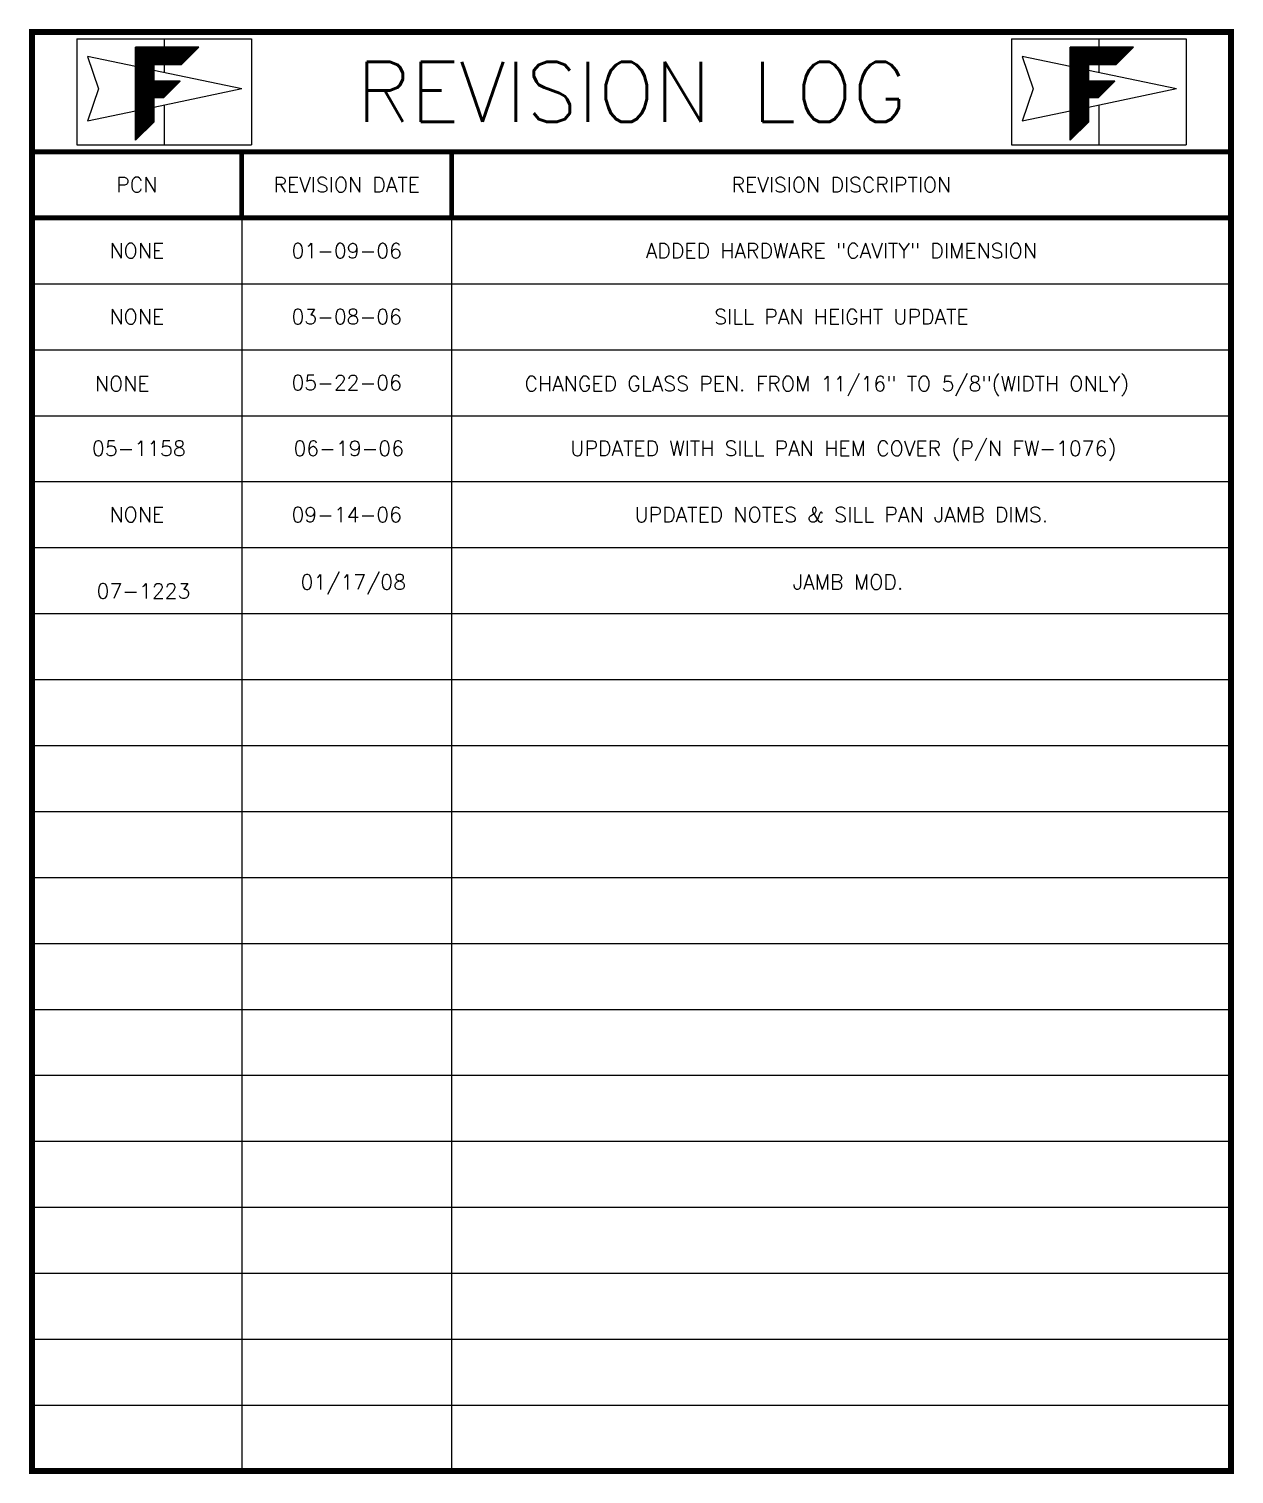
# Model space of a CAD drawing. Extents: x -36.5 to 54.9, y -68.3 to 27.7.
# Drawn here: x 23.55 to 43.65, y 3.59 to 27.69 of the extents above; entities that cross this region are included whole.
import ezdxf
from ezdxf.enums import TextEntityAlignment as Align

# ---------------------------------------------------------------- set-up
doc = ezdxf.new("R2010")
doc.units = 0
doc.header["$LTSCALE"] = 0.25
doc.header["$MEASUREMENT"] = 0
doc.layers.get('0').update_dxf_attribs({"linetype": 'CONTINUOUS'})
doc.layers.add('REVISION LOG', color=7, linetype='CONTINUOUS')
doc.styles.get("Standard").update_dxf_attribs({"font": 'simplex.shx'})

# ---------------------------------------------------------------- blocks, each defined once
blk = doc.blocks.new('*X7')
at = {"color": 0}
for p, q in [((7.2329, 10.2346), (7.4628, 10.4645)), ((7.2329, 10.2452), (7.4522, 10.4645)), ((7.2329, 10.2558), (7.4416, 10.4645)), ((7.2329, 10.2664), (7.431, 10.4645)), ((7.2329, 10.277), (7.4204, 10.4645)), ((7.2329, 10.2876), (7.4098, 10.4645)), ((7.2329, 10.2982), (7.3992, 10.4645)), ((7.2329, 10.3089), (7.3886, 10.4645)), ((7.2329, 10.3195), (7.378, 10.4645)), ((7.2329, 10.3301), (7.3674, 10.4645)), ((7.2329, 10.3407), (7.3568, 10.4645)), ((7.2329, 10.3513), (7.3462, 10.4645)), ((7.2329, 10.3619), (7.3356, 10.4645)), ((7.2329, 10.3725), (7.325, 10.4645)), ((7.2329, 10.3831), (7.3143, 10.4645)), ((7.2329, 10.3937), (7.3037, 10.4645)), ((7.2329, 10.4043), (7.2931, 10.4645)), ((7.2329, 10.4149), (7.2825, 10.4645)), ((7.2329, 10.4255), (7.2719, 10.4645)), ((7.2329, 10.4361), (7.2613, 10.4645)), ((7.2329, 10.4467), (7.2507, 10.4645)), ((7.2329, 10.4573), (7.2401, 10.4645)), ((7.3549, 10.3369), (7.2329, 10.4589)), ((7.3549, 10.3263), (7.2329, 10.4483)), ((7.3549, 10.3157), (7.2329, 10.4377)), ((7.3549, 10.3051), (7.2329, 10.4271)), ((7.3549, 10.2945), (7.2329, 10.4164)), ((7.3549, 10.3475), (7.2379, 10.4645)), ((7.3646, 10.3484), (7.2485, 10.4645)), ((7.3752, 10.3484), (7.2591, 10.4645)), ((7.3858, 10.3484), (7.2697, 10.4645)), ((7.3965, 10.3484), (7.2803, 10.4645)), ((7.4071, 10.3484), (7.2909, 10.4645)), ((7.4177, 10.3484), (7.3015, 10.4645)), ((7.4283, 10.3484), (7.3122, 10.4645)), ((7.4389, 10.3484), (7.3228, 10.4645)), ((7.4495, 10.3484), (7.3334, 10.4645)), ((7.4601, 10.3484), (7.344, 10.4645)), ((7.4707, 10.3484), (7.3546, 10.4645)), ((7.3573, 10.3484), (7.4734, 10.4645)), ((7.4813, 10.3484), (7.3652, 10.4645)), ((7.3679, 10.3484), (7.4841, 10.4645)), ((7.4919, 10.3484), (7.3758, 10.4645)), ((7.3785, 10.3484), (7.4947, 10.4645)), ((7.5025, 10.3484), (7.3864, 10.4645)), ((7.3892, 10.3484), (7.5053, 10.4645)), ((7.5131, 10.3484), (7.397, 10.4645)), ((7.3998, 10.3484), (7.5159, 10.4645)), ((7.5237, 10.3484), (7.4076, 10.4645)), ((7.4104, 10.3484), (7.5265, 10.4645)), ((7.5343, 10.3484), (7.4182, 10.4645)), ((7.421, 10.3484), (7.5371, 10.4645)), ((7.5422, 10.3511), (7.4288, 10.4645)), ((7.4316, 10.3484), (7.5477, 10.4645)), ((7.5476, 10.3564), (7.4394, 10.4645)), ((7.4422, 10.3484), (7.5583, 10.4645)), ((7.5529, 10.3617), (7.45, 10.4645)), ((7.4528, 10.3484), (7.5689, 10.4645)), ((7.5582, 10.367), (7.4606, 10.4645)), ((7.4634, 10.3484), (7.5795, 10.4645)), ((7.5635, 10.3723), (7.4713, 10.4645)), ((7.474, 10.3484), (7.5901, 10.4645)), ((7.5688, 10.3776), (7.4819, 10.4645)), ((7.4846, 10.3484), (7.6007, 10.4645)), ((7.5741, 10.3829), (7.4925, 10.4645)), ((7.4952, 10.3484), (7.6113, 10.4645)), ((7.5794, 10.3882), (7.5031, 10.4645)), ((7.5058, 10.3484), (7.6219, 10.4645)), ((7.5847, 10.3935), (7.5137, 10.4645)), ((7.5164, 10.3484), (7.6325, 10.4645)), ((7.59, 10.3988), (7.5243, 10.4645)), ((7.527, 10.3484), (7.6432, 10.4645)), ((7.5953, 10.4041), (7.5349, 10.4645)), ((7.5376, 10.3484), (7.6538, 10.4645)), ((7.6006, 10.4094), (7.5455, 10.4645)), ((7.6059, 10.4147), (7.5561, 10.4645)), ((7.6112, 10.42), (7.5667, 10.4645)), ((7.6165, 10.4253), (7.5773, 10.4645)), ((7.6218, 10.4306), (7.5879, 10.4645)), ((7.6271, 10.4359), (7.5985, 10.4645)), ((7.6324, 10.4412), (7.6091, 10.4645)), ((7.6377, 10.4465), (7.6197, 10.4645)), ((7.643, 10.4519), (7.6304, 10.4645)), ((7.6483, 10.4572), (7.641, 10.4645)), ((7.6536, 10.4625), (7.6516, 10.4645)), ((7.3549, 10.2839), (7.2329, 10.4058)), ((7.3549, 10.2733), (7.2329, 10.3952)), ((7.3549, 10.2627), (7.2329, 10.3846)), ((7.3549, 10.2521), (7.2329, 10.374)), ((7.3549, 10.2415), (7.2329, 10.3634)), ((7.4404, 10.1454), (7.2329, 10.3528)), ((7.2329, 10.224), (7.3549, 10.3459)), ((7.4351, 10.1401), (7.2329, 10.3422)), ((7.2329, 10.2134), (7.3549, 10.3353)), ((7.4298, 10.1348), (7.2329, 10.3316)), ((7.2329, 10.2028), (7.3549, 10.3247)), ((7.4245, 10.1295), (7.2329, 10.321)), ((7.2329, 10.1922), (7.3549, 10.3141)), ((7.4159, 10.1274), (7.2329, 10.3104)), ((7.2329, 10.1816), (7.3549, 10.3035)), ((7.4053, 10.1274), (7.2329, 10.2998)), ((7.2329, 10.171), (7.3549, 10.2929)), ((7.3947, 10.1274), (7.2329, 10.2892)), ((7.2329, 10.1604), (7.3549, 10.2823)), ((7.3841, 10.1274), (7.2329, 10.2786)), ((7.2329, 10.1498), (7.3549, 10.2717)), ((7.3735, 10.1274), (7.2329, 10.268)), ((7.2329, 10.1391), (7.3549, 10.2611)), ((7.3629, 10.1274), (7.2329, 10.2574)), ((7.2329, 10.1285), (7.3549, 10.2505)), ((7.3549, 10.1248), (7.2329, 10.2467)), ((7.2329, 10.1179), (7.3549, 10.2399)), ((7.3549, 10.1142), (7.2329, 10.2361)), ((7.2329, 10.0119), (7.4571, 10.236)), ((7.2329, 10.0225), (7.4465, 10.236)), ((7.2329, 10.0331), (7.4359, 10.236)), ((7.2329, 10.0437), (7.4253, 10.236)), ((7.2329, 10.0543), (7.4147, 10.236)), ((7.2329, 10.0649), (7.4041, 10.236)), ((7.2329, 10.0755), (7.3935, 10.236)), ((7.2329, 10.0861), (7.3828, 10.236)), ((7.2329, 10.0967), (7.3722, 10.236)), ((7.2329, 10.1073), (7.3616, 10.236)), ((7.3549, 10.1036), (7.2329, 10.2255)), ((7.3591, 10.1274), (7.4677, 10.236)), ((7.4457, 10.1507), (7.3603, 10.236)), ((7.3697, 10.1274), (7.4783, 10.236)), ((7.451, 10.156), (7.3709, 10.236)), ((7.3803, 10.1274), (7.4889, 10.236)), ((7.4563, 10.1613), (7.3815, 10.236)), ((7.3909, 10.1274), (7.4995, 10.236)), ((7.4616, 10.1666), (7.3921, 10.236)), ((7.4015, 10.1274), (7.5101, 10.236)), ((7.4669, 10.1719), (7.4028, 10.236)), ((7.4121, 10.1274), (7.5207, 10.236)), ((7.4722, 10.1772), (7.4134, 10.236)), ((7.4775, 10.1825), (7.424, 10.236)), ((7.4828, 10.1878), (7.4346, 10.236)), ((7.4881, 10.1931), (7.4452, 10.236)), ((7.4934, 10.1984), (7.4558, 10.236)), ((7.4987, 10.2037), (7.4664, 10.236)), ((7.504, 10.209), (7.477, 10.236)), ((7.5093, 10.2143), (7.4876, 10.236)), ((7.5146, 10.2196), (7.4982, 10.236)), ((7.5199, 10.2249), (7.5088, 10.236)), ((7.5252, 10.2302), (7.5194, 10.236)), ((7.5305, 10.2355), (7.53, 10.236)), ((7.3549, 10.093), (7.2329, 10.2149)), ((7.3549, 10.0824), (7.2329, 10.2043)), ((7.3549, 10.0718), (7.2329, 10.1937)), ((7.3549, 10.0612), (7.2329, 10.1831)), ((7.3549, 10.0506), (7.2329, 10.1725)), ((7.3549, 10.0399), (7.2329, 10.1619)), ((7.3549, 10.0293), (7.2329, 10.1513)), ((7.3549, 10.0187), (7.2329, 10.1407)), ((7.3549, 10.0081), (7.2329, 10.1301)), ((7.2329, 10.0013), (7.3549, 10.1232)), ((7.3549, 9.9975), (7.2329, 10.1195)), ((7.2329, 9.9907), (7.3549, 10.1126)), ((7.3549, 9.9869), (7.2329, 10.1089)), ((7.2329, 9.98), (7.3549, 10.102)), ((7.3549, 9.9763), (7.2329, 10.0983)), ((7.2329, 9.9694), (7.3549, 10.0914)), ((7.3549, 9.9657), (7.2329, 10.0876)), ((7.2329, 9.9588), (7.3549, 10.0808)), ((7.3501, 9.9599), (7.2329, 10.077)), ((7.2329, 9.9482), (7.3549, 10.0702)), ((7.3448, 9.9546), (7.2329, 10.0664)), ((7.2329, 9.9376), (7.3549, 10.0596)), ((7.3395, 9.9493), (7.2329, 10.0558)), ((7.2329, 9.927), (7.3549, 10.049)), ((7.3342, 9.944), (7.2329, 10.0452)), ((7.2329, 9.9164), (7.3549, 10.0383)), ((7.3289, 9.9387), (7.2329, 10.0346)), ((7.2329, 9.9058), (7.3549, 10.0277)), ((7.3236, 9.9334), (7.2329, 10.024)), ((7.2329, 9.8952), (7.3549, 10.0171)), ((7.3183, 9.9281), (7.2329, 10.0134)), ((7.2329, 9.8846), (7.3549, 10.0065)), ((7.313, 9.9228), (7.2329, 10.0028)), ((7.2329, 9.874), (7.3549, 9.9959)), ((7.3077, 9.9175), (7.2329, 9.9922)), ((7.2329, 9.8634), (7.3549, 9.9853)), ((7.3024, 9.9122), (7.2329, 9.9816)), ((7.2329, 9.8528), (7.3549, 9.9747)), ((7.2971, 9.9069), (7.2329, 9.971)), ((7.2918, 9.9015), (7.2329, 9.9604)), ((7.2865, 9.8962), (7.2329, 9.9498)), ((7.2811, 9.8909), (7.2329, 9.9392)), ((7.2758, 9.8856), (7.2329, 9.9285)), ((7.2705, 9.8803), (7.2329, 9.9179)), ((7.2652, 9.875), (7.2329, 9.9073)), ((7.2599, 9.8697), (7.2329, 9.8967)), ((7.2546, 9.8644), (7.2329, 9.8861)), ((7.2493, 9.8591), (7.2329, 9.8755)), ((7.244, 9.8538), (7.2329, 9.8649)), ((7.2387, 9.8485), (7.2329, 9.8543)), ((7.2334, 9.8432), (7.2329, 9.8437))]:
    blk.add_line(p, q, dxfattribs=at)

msp = doc.modelspace()

# ---------------------------------------------------------------- linework, layer by layer
at = {"layer": 'REVISION LOG', "color": 151}
for p, q in [((24.349, 27.522), (27.26, 27.522)), ((24.349, 27.522), (24.349, 25.752)), ((25.805, 27.522), (25.805, 27.384)), ((27.26, 27.522), (27.26, 25.752)), ((39.938, 27.522), (42.849, 27.522)), ((39.938, 27.522), (39.938, 25.752)), ((41.393, 27.522), (41.393, 27.384)), ((42.849, 27.522), (42.849, 25.752)), ((25.805, 27.094), (25.805, 26.96)), ((41.393, 27.094), (41.393, 26.96)), ((25.805, 26.414), (25.805, 25.752)), ((41.393, 26.414), (41.393, 25.752)), ((24.349, 25.752), (27.26, 25.752)), ((39.938, 25.752), (42.849, 25.752))]:
    msp.add_line(p, q, dxfattribs=at)
at = {"layer": 'REVISION LOG', "color": 1}
for p, q in [((25.327, 27.06), (24.528, 27.228)), ((24.528, 27.228), (24.708, 26.687)), ((27.101, 26.687), (25.632, 26.996)), ((40.916, 27.06), (40.117, 27.228)), ((40.117, 27.228), (40.297, 26.687)), ((42.69, 26.687), (41.221, 26.996)), ((24.708, 26.687), (24.528, 26.146)), ((27.101, 26.687), (25.632, 26.378)), ((40.297, 26.687), (40.117, 26.146)), ((42.69, 26.687), (41.221, 26.378)), ((25.327, 26.314), (24.528, 26.146)), ((40.916, 26.314), (40.117, 26.146))]:
    msp.add_line(p, q, dxfattribs=at)
at = {"layer": 'REVISION LOG'}
for p, q in [((30.599, 25.637), (30.599, 3.637)), ((27.099, 24.537), (27.099, 3.637)), ((23.599, 23.437), (43.599, 23.437)), ((23.599, 22.337), (43.599, 22.337)), ((23.599, 21.237), (43.599, 21.237)), ((23.599, 20.137), (43.599, 20.137)), ((23.599, 19.037), (43.599, 19.037)), ((23.599, 17.937), (43.599, 17.937)), ((23.599, 16.837), (43.599, 16.837)), ((23.599, 15.737), (43.599, 15.737)), ((23.599, 14.637), (43.599, 14.637)), ((23.599, 13.537), (43.599, 13.537)), ((23.599, 12.437), (43.599, 12.437)), ((23.599, 11.337), (43.599, 11.337)), ((23.599, 10.237), (43.599, 10.237)), ((23.599, 9.137), (43.599, 9.137)), ((23.599, 8.037), (43.599, 8.037)), ((23.599, 6.937), (43.599, 6.937)), ((23.599, 5.837), (43.599, 5.837)), ((23.599, 4.737), (43.599, 4.737))]:
    msp.add_line(p, q, dxfattribs=at)
at = {"layer": 'REVISION LOG', "const_width": 0.1}
msp.add_lwpolyline([(43.599, 3.637), (43.599, 27.637), (23.599, 27.637), (23.599, 3.637), (43.599, 3.637), (43.599, 3.637)], close=True, dxfattribs=at)
at = {"layer": 'REVISION LOG', "color": 151}
for points in [[(25.632, 26.134), (25.632, 26.541), (25.8, 26.541), (25.632, 26.541), (25.632, 26.134), (25.327, 25.829), (25.327, 27.384), (26.384, 27.384), (26.093, 27.094), (25.632, 27.094), (25.632, 26.813), (26.072, 26.813), (25.632, 26.813), (25.632, 27.094), (26.093, 27.094), (26.384, 27.384), (25.327, 27.384), (25.327, 25.829), (25.632, 26.134), (25.632, 26.541), (25.8, 26.541), (26.072, 26.813), (25.632, 26.813), (25.632, 27.094), (26.093, 27.094), (26.384, 27.384), (25.327, 27.384), (25.327, 25.829)], [(41.221, 26.134), (41.221, 26.541), (41.389, 26.541), (41.221, 26.541), (41.221, 26.134), (40.916, 25.829), (40.916, 27.384), (41.973, 27.384), (41.682, 27.094), (41.221, 27.094), (41.221, 26.813), (41.661, 26.813), (41.221, 26.813), (41.221, 27.094), (41.682, 27.094), (41.973, 27.384), (40.916, 27.384), (40.916, 25.829), (41.221, 26.134), (41.221, 26.541), (41.389, 26.541), (41.661, 26.813), (41.221, 26.813), (41.221, 27.094), (41.682, 27.094), (41.973, 27.384), (40.916, 27.384), (40.916, 25.829)]]:
    msp.add_lwpolyline(points, close=True, dxfattribs=at)
at = {"layer": 'REVISION LOG', "const_width": 0.08}
for points in [[(23.599, 25.637), (43.599, 25.637)], [(27.099, 25.637), (27.099, 24.537)], [(30.599, 25.637), (30.599, 24.537)], [(23.599, 24.537), (43.599, 24.537)]]:
    msp.add_lwpolyline(points, dxfattribs=at)

# ---------------------------------------------------------------- block references
at = {"layer": 'REVISION LOG', "color": 151, "xscale": 2.5, "yscale": 2.5, "zscale": 2.5}
for p in [(7.244, 1.223), (22.833, 1.223)]:
    msp.add_blockref('*X7', p, dxfattribs=at)

# ---------------------------------------------------------------- texts
at = {"layer": 'REVISION LOG'}
for s, height, p in [('REVISION LOG', 1, (33.599, 26.637)), ('PCN', 0.25, (25.349, 25.087)), ('REVISION DATE', 0.25, (28.849, 25.087)), ('REVISION DISCRIPTION', 0.25, (37.099, 25.087)), ('NONE', 0.25, (25.349, 23.987)), ('01-09-06', 0.25, (28.849, 23.987)), ('ADDED HARDWARE "CAVITY" DIMENSION', 0.25, (37.099, 23.987)), ('NONE', 0.25, (25.349, 22.887)), ('03-08-06', 0.25, (28.849, 22.887)), ('SILL PAN HEIGHT UPDATE', 0.25, (37.099, 22.887)), ('CHANGED GLASS PEN. FROM 11/16" TO 5/8"(WIDTH ONLY)', 0.25, (36.856, 21.77)), ('NONE', 0.25, (25.106, 21.77)), ('05-22-06', 0.25, (28.849, 21.787)), ('05-1158', 0.25, (25.383, 20.691)), ('06-19-06', 0.25, (28.883, 20.691)), ('UPDATED WITH SILL PAN HEM COVER (P/N FW-1076)', 0.25, (37.133, 20.691)), ('NONE', 0.25, (25.349, 19.587)), ('09-14-06', 0.25, (28.849, 19.587)), ('UPDATED NOTES & SILL PAN JAMB DIMS.', 0.25, (37.099, 19.587)), ('01/17/08', 0.25, (28.96, 18.462)), ('JAMB MOD.', 0.25, (37.21, 18.464)), ('07-1223', 0.25, (25.46, 18.312))]:
    msp.add_text(s, height=height, dxfattribs=at).set_placement(p, align=Align.MIDDLE_CENTER)

doc.saveas('drawing.dxf')
